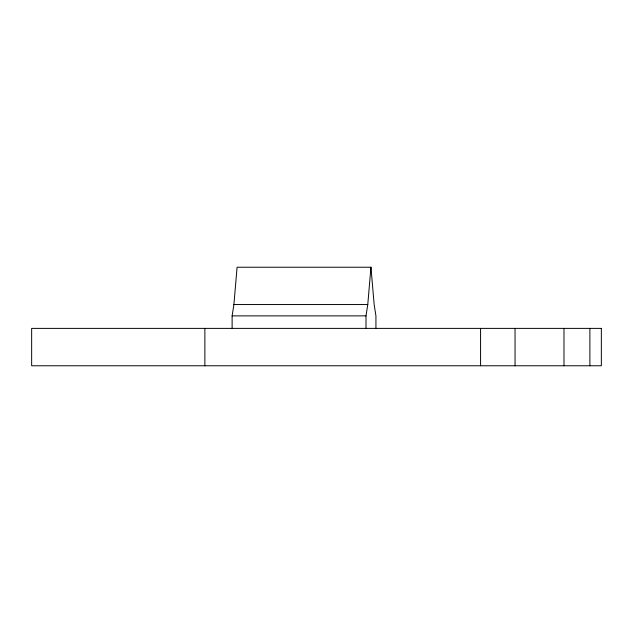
<?xml version="1.0" encoding="UTF-8"?>
<svg xmlns="http://www.w3.org/2000/svg" width="633" height="633" viewBox="0 0 633 633"><rect width="100%" height="100%" fill="white"/><g stroke="black" fill="none" stroke-linecap="round" stroke-linejoin="round"><path stroke-width="0.95" d="M232.121 328.385L232.121 315.875L233.901 304.544L237.09 267.229L370.962 267.229L374.15 304.544L375.931 315.875L375.931 328.385M366.001 328.59L366.001 315.875L367.773 304.544L370.962 267.229M233.901 304.544L367.773 304.544M232.121 315.875L366.001 315.875M589.885 328.385L589.885 365.771M563.987 328.385L563.987 365.771M515.048 328.385L515.048 365.771M480.574 328.385L480.574 365.771M204.87 328.385L204.87 365.771M601.35 328.385L31.65 328.385L31.65 365.771L601.35 365.771L601.35 328.385"/></g></svg>
